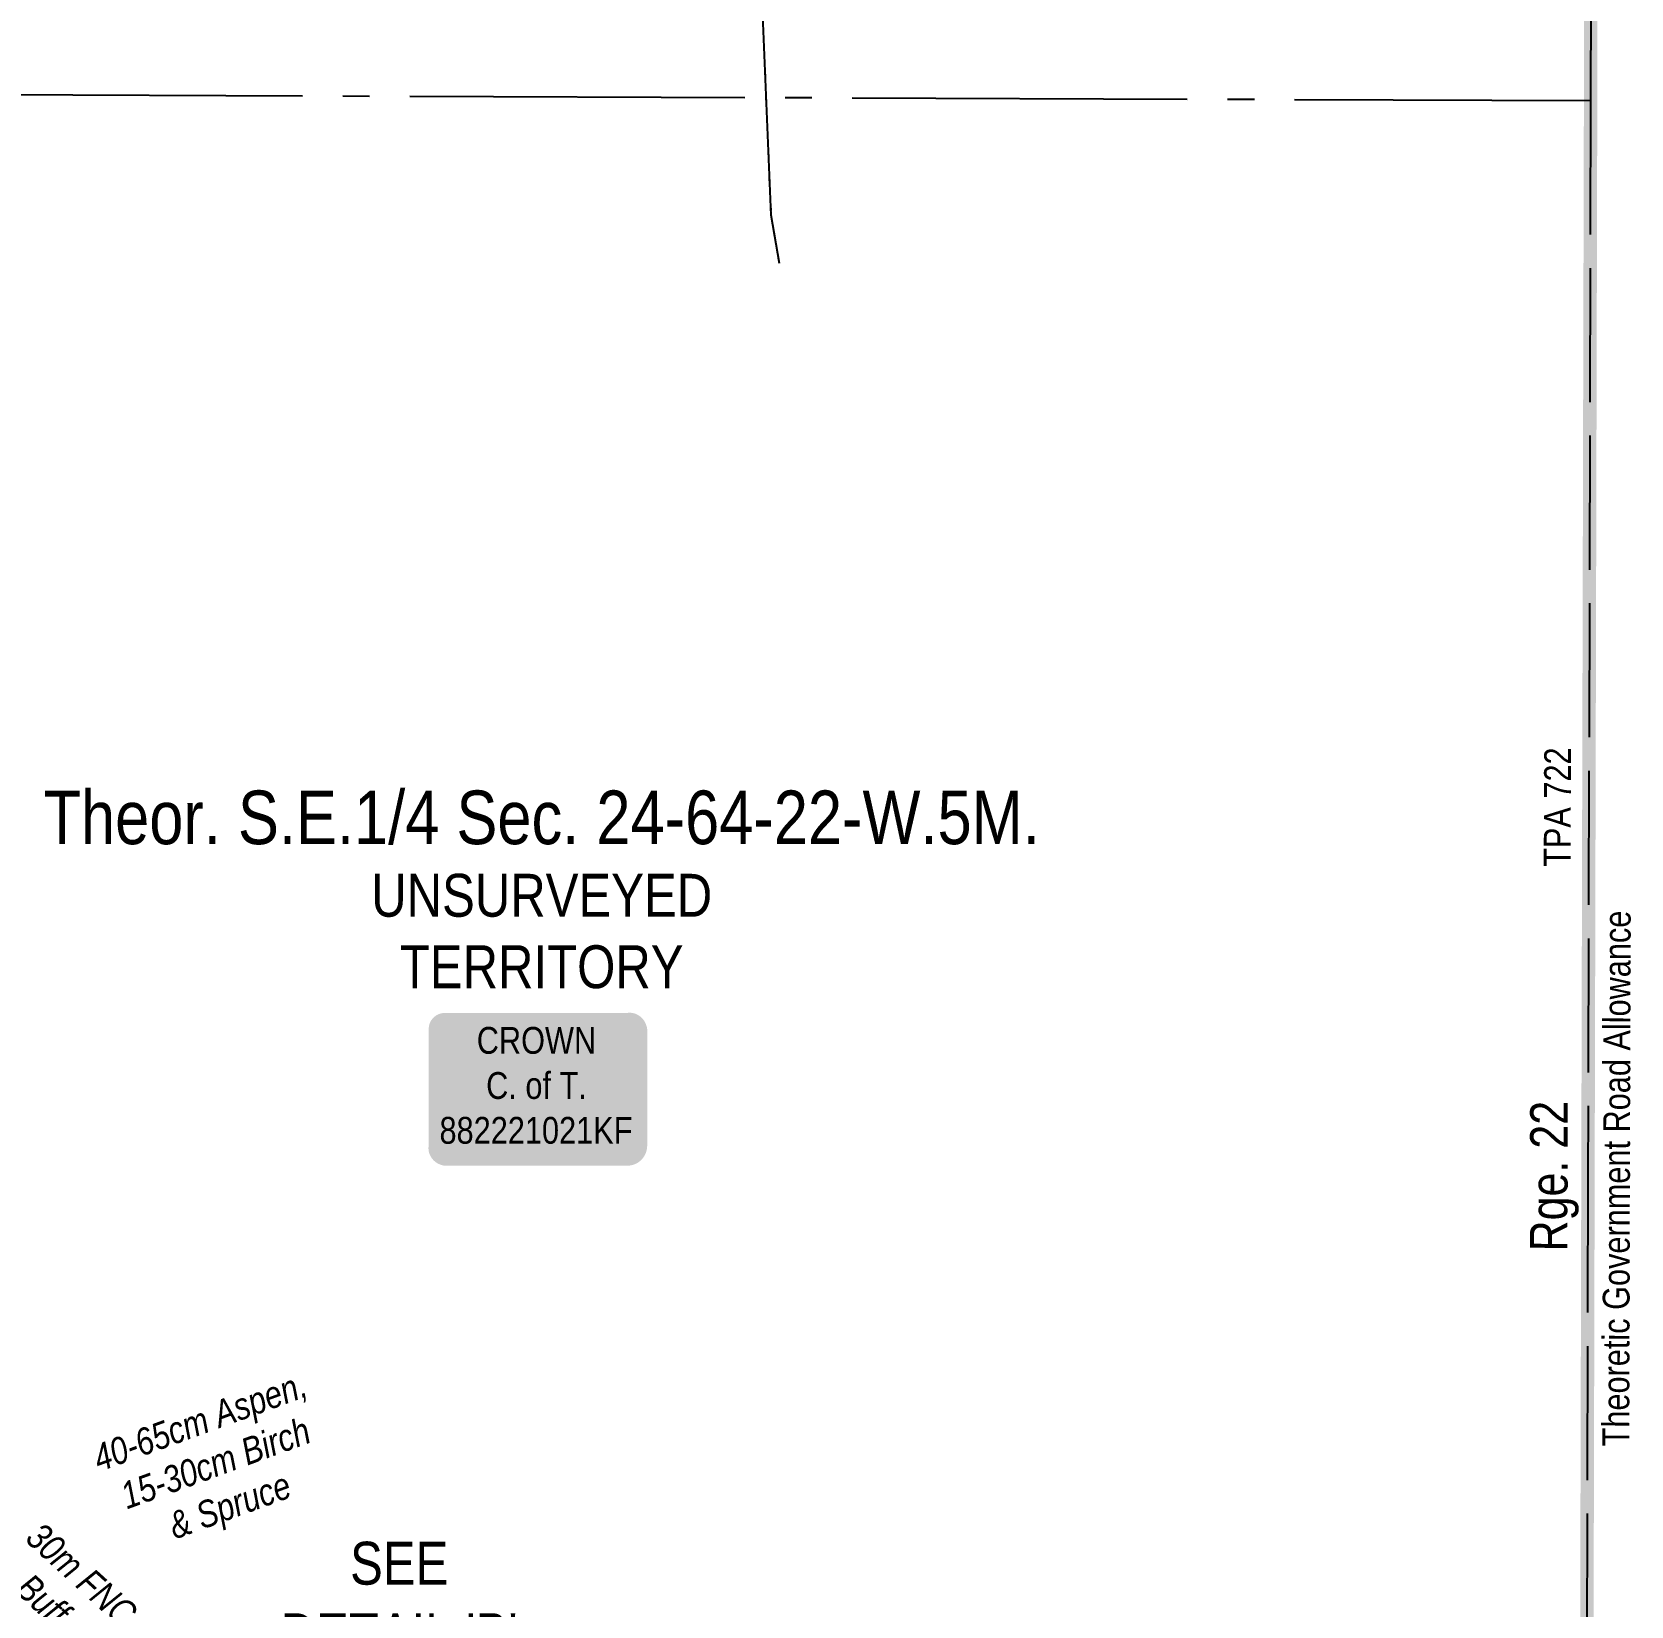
# Model space of a CAD drawing. Extents: x 485237 to 492984, y 6042770 to 6046256.
# Drawn here: x 487962 to 488558, y 6044445 to 6045032 of the extents above; entities that cross this region are included whole.
import ezdxf
from ezdxf.enums import TextEntityAlignment as Align

# ---------------------------------------------------------------- set-up
doc = ezdxf.new("R2010")
doc.units = 0
doc.header["$LTSCALE"] = 5
for name, pattern in [('CENTERLINEX3', [5, 2.5, -1, 0.5, -1]), ('foc-QUARTERLINE', [33, 25, -3, 2, -3]), ('foc-UNSURVEYED', [12.5, 10, -2.5]), ('foc-WHEELTRACKS', [2, 0.4, -1.6])]:
    doc.linetypes.add(name, pattern=pattern)
for name, color, linetype in [('AS-OWNER', 7, 'Continuous'), ('C-SYMBOL', 7, 'Continuous'), ('D-TXT', 6, 'Continuous'), ('DETAIL-T', 7, 'Continuous'), ('L-QSEC', 8, 'foc-QUARTERLINE'), ('L-ROAD-T', 7, 'Continuous'), ('L-UNS-T', 3, 'Continuous'), ('L-USEC', 7, 'foc-UNSURVEYED'), ('P-BUFFER-T', 40, 'Continuous'), ('T-BUSH-T', 110, 'Continuous'), ('T-CREEK', 160, 'Continuous'), ('T-WATER-P3', 160, 'foc-WHEELTRACKS')]:
    doc.layers.add(name, color=color, linetype=linetype)
doc.layers.add('AS-TRAPPER BOUNDARY', color=7, linetype='CENTERLINEX3', true_color=0xb85c00, transparency=0.6)
doc.layers.add('AS-TRAPPER-T', color=7, linetype='Continuous', true_color=0xc26100)
doc.styles.add('175L', font='ARIALN.TTF', dxfattribs={"height": 20})
doc.styles.add('80', font='ARIALN.TTF', dxfattribs={"height": 10})
doc.styles.add('80CG', font='ARIALN.TTF', dxfattribs={"height": 10})
doc.styles.add('80L', font='ARIALN.TTF', dxfattribs={"height": 10})
doc.styles.add('foc-LtypeFont', font='ARIALN.TTF', dxfattribs={"height": 7.35})
doc.linetypes.add('foc-TOPO-flowdirection-NOLINE', pattern='A,0,[">",foc-LtypeFont,S=0.3,R=0,X=0,Y=-0.945],-20,[">",foc-LtypeFont,S=0.3,R=0,X=0,Y=-0.945],0', length=20)

# ---------------------------------------------------------------- blocks, each defined once
blk = doc.blocks.new('*U68')
h = blk.add_hatch(color=255)
edge = h.paths.add_edge_path()
edge.add_line((-34, -28.5), (34, -28.5))
edge.add_arc((34, -22.5), 6, 270, 360)
edge.add_line((40, -22.5), (40, 21))
edge.add_arc((34, 21), 6, 0, 90)
edge.add_line((34, 27), (-34, 27))
edge.add_arc((-34, 21), 6, 90, 180)
edge.add_line((-40, 21), (-40, -22.5))
edge.add_arc((-34, -22.5), 6, 180, 270)
at = {"color": 14, "flags": 128}
blk.add_lwpolyline([(-34, -28.5, 3, 3, 0), (34, -28.5, 3, 3, 0.414214), (40, -22.5, 3, 3, 0), (40, 21, 3, 0, 0.414214), (34, 27, 0, 0, 0), (-34, 27, 0, 0, 0.414214), (-40, 21, 0, 0, 0), (-40, -22.5, 0, 3, 0.414214)], format="xyseb", close=True, dxfattribs=at)
blk.add_lwpolyline([(-9.04, -10.94, 0, 7.5, 0), (0, 0, 0, 0, 0)], format="xyseb", dxfattribs=at)
at = {"color": 14, "style": '80'}
blk.add_attdef('ENTER_TEXT_001', (-26.85, -4.92), '', height=10, dxfattribs=at)

msp = doc.modelspace()

# ---------------------------------------------------------------- linework, layer by layer
at = {"layer": 'AS-TRAPPER BOUNDARY', "const_width": 5, "flags": 128}
msp.add_lwpolyline([(488543.511, 6045106.882), (488539.102, 6043298.762)], dxfattribs=at)
at = {"layer": 'L-QSEC'}
msp.add_line((487772.857, 6045009.763), (488543.267, 6045006.934), dxfattribs=at)
at = {"layer": 'L-USEC'}
for p, q in [((488543.51, 6045106.882), (488543.267, 6045006.934)), ((488543.267, 6045006.934), (488542.287, 6044604.878)), ((488542.287, 6044604.878), (488541.307, 6044202.822))]:
    msp.add_line(p, q, dxfattribs=at)
at = {"layer": 'T-CREEK', "linetype": 'foc-TOPO-flowdirection-NOLINE', "flags": 128}
msp.add_lwpolyline([(488240.725, 6044946.188), (488237.661, 6044964.178), (488233.39, 6045065.743), (488233.395, 6045108.021)], dxfattribs=at)
at = {"layer": 'T-WATER-P3', "flags": 128}
msp.add_lwpolyline([(488240.725, 6044946.188), (488237.661, 6044964.178), (488233.39, 6045065.743), (488233.395, 6045108.021)], dxfattribs=at)

# ---------------------------------------------------------------- block references
at = {"layer": 'AS-OWNER'}
ref = msp.add_blockref('*U68', (488149.908, 6044639.622), dxfattribs=at)
ref.add_attrib('ENTER_TEXT_001', 'CROWN', (488127.848, 6044651.394), dxfattribs={"layer": '0', "color": 14, "height": 10, "style": '80'})
ref.add_attrib('ENTER_TEXT_002', 'C. of T.', (488131.344, 6044634.55), dxfattribs={"layer": '0', "color": 14, "height": 10, "style": '80'})
ref.add_attrib('ENTER_TEXT_003', '882221021KF', (488113.943, 6044617.843), dxfattribs={"layer": '0', "color": 14, "height": 10, "style": '80'})

# ---------------------------------------------------------------- texts
at = {"layer": 'AS-TRAPPER-T', "style": '80L'}
msp.add_text('TPA 722', height=9.9942, rotation=89.719979, dxfattribs=at).set_placement((488535.766, 6044721.082))
at = {"layer": 'C-SYMBOL', "color": 3, "style": '175L'}
msp.add_text('Theor. S.E.1/4 Sec. 24-64-22-W.5M.', height=19.98944, dxfattribs=at).set_placement((488152.055, 6044723.572), align=Align.BOTTOM_CENTER)
at = {"layer": 'D-TXT', "color": 3, "insert": (488520.628, 6044577.705), "char_height": 13.9926, "attachment_point": 1, "rotation": 89.860309, "style": '80L'}
msp.add_mtext_dynamic_manual_height_columns('Rge. 22', width=55.43268, gutter_width=47.475, heights=[0], dxfattribs=at)
at = {"layer": 'DETAIL-T', "color": 3, "insert": (488098.906, 6044448.061), "char_height": 15.983, "width": 87.67365, "attachment_point": 5, "style": '80CG'}
msp.add_mtext("SEE\\PDETAIL 'B'", dxfattribs=at)
at = {"layer": 'L-ROAD-T', "style": '80L'}
msp.add_text('Theoretic Government Road Allowance', height=9.99472, rotation=89.838615, dxfattribs=at).set_placement((488552.929, 6044604.864), align=Align.MIDDLE_CENTER)
at = {"layer": 'L-UNS-T', "color": 3, "insert": (488152.055, 6044697.066), "char_height": 15.99155, "attachment_point": 5, "style": '80L'}
msp.add_mtext_dynamic_manual_height_columns('UNSURVEYED TERRITORY', width=126.34701, gutter_width=47.475, heights=[0], dxfattribs=at)
at = {"layer": 'P-BUFFER-T', "insert": (487965.446, 6044477.603), "char_height": 9.99472, "attachment_point": 1, "rotation": 317.635655, "style": '80L'}
msp.add_mtext_dynamic_manual_height_columns('\\pi0.37658;{\\fArial Narrow|b0|i1|c0|p34;30m FNC\\P\\pi7.2352; Buffer}', width=49.19959, gutter_width=50, heights=[0], dxfattribs=at)
at = {"layer": 'T-BUSH-T', "insert": (487979.269, 6044503.209), "char_height": 9.99479, "attachment_point": 1, "rotation": 20, "style": '80L'}
msp.add_mtext_dynamic_manual_height_columns('\\pi4.6711;{\\fArial Narrow|b0|i1|c0|p34;40-65cm Aspen, \\P\\pi9.6038;15-30cm Birch \\P\\pi22.564;& Spruce}', width=91.03909, gutter_width=50, heights=[0], dxfattribs=at)

doc.saveas('drawing.dxf')
